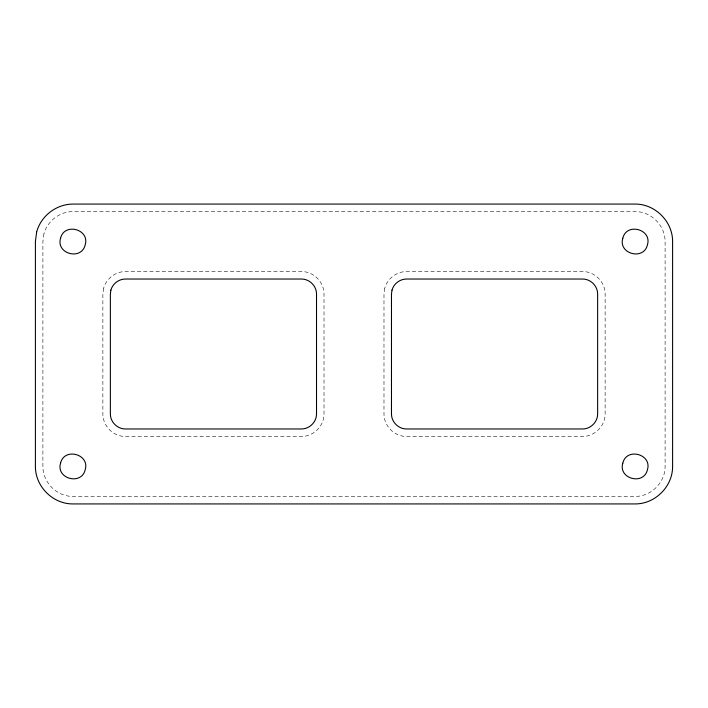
<?xml version="1.0" encoding="UTF-8"?>
<svg xmlns="http://www.w3.org/2000/svg" width="708" height="708" viewBox="0 0 708 708"><rect width="100%" height="100%" fill="white"/><g stroke="black" fill="none" stroke-linecap="round" stroke-linejoin="round"><path stroke-width="0.53" stroke-dasharray="3.54 2.66" d="M43.923 233.79L42.896 241.552L42.896 466.448C42.799 482.493 56.835 496.529 72.88 496.432L635.12 496.432C651.165 496.529 665.201 482.493 665.104 466.448L665.104 241.552C665.201 225.507 651.165 211.471 635.12 211.568L72.88 211.568C59.622 211.639 47.418 221.011 43.923 233.79M103.633 288.209L102.872 294.032L102.872 413.968C102.793 426.012 113.324 436.535 125.36 436.464L301.528 436.464C313.564 436.535 324.087 426.012 324.016 413.968L324.016 294.032C324.087 281.988 313.564 271.465 301.528 271.536L125.36 271.536C115.413 271.598 106.262 278.616 103.633 288.209M384.754 288.209L383.984 294.032L383.984 413.968C383.913 426.012 394.436 436.535 406.472 436.464L582.64 436.464C594.676 436.535 605.207 426.012 605.128 413.968L605.128 294.032C605.207 281.988 594.676 271.465 582.64 271.536L406.472 271.536C396.533 271.598 387.382 278.616 384.754 288.209"/><path stroke-width="1.06" d="M36.674 231.852L35.4 241.552L35.4 466.448C35.276 486.511 52.826 504.052 72.88 503.928L635.12 503.928C655.174 504.052 672.724 486.511 672.6 466.448L672.6 241.552C672.724 221.489 655.174 203.948 635.12 204.072L72.88 204.072C56.313 204.161 41.055 215.869 36.674 231.852M60.569 238.251C55.737 253.906 81.553 260.827 85.19 244.853C90.031 229.197 64.207 222.285 60.569 238.251M60.569 463.147C55.737 478.803 81.553 485.715 85.19 469.749C90.031 454.094 64.207 447.173 60.569 463.147M110.873 290.147L110.368 294.032L110.368 413.968C110.315 421.995 117.333 429.013 125.36 428.968L301.528 428.968C309.546 429.013 316.565 421.995 316.52 413.968L316.52 294.032C316.565 286.005 309.546 278.987 301.528 279.032L125.36 279.032C118.732 279.076 112.625 283.758 110.873 290.147M391.993 290.147L391.48 294.032L391.48 413.968C391.435 421.995 398.454 429.013 406.472 428.968L582.64 428.968C590.667 429.013 597.685 421.995 597.632 413.968L597.632 294.032C597.685 286.005 590.667 278.987 582.64 279.032L406.472 279.032C399.843 279.076 393.745 283.758 391.993 290.147M622.81 238.251C617.969 253.906 643.793 260.827 647.431 244.853C652.263 229.197 626.447 222.285 622.81 238.251M622.81 463.147C617.969 478.803 643.793 485.715 647.431 469.749C652.263 454.094 626.447 447.173 622.81 463.147"/></g></svg>
